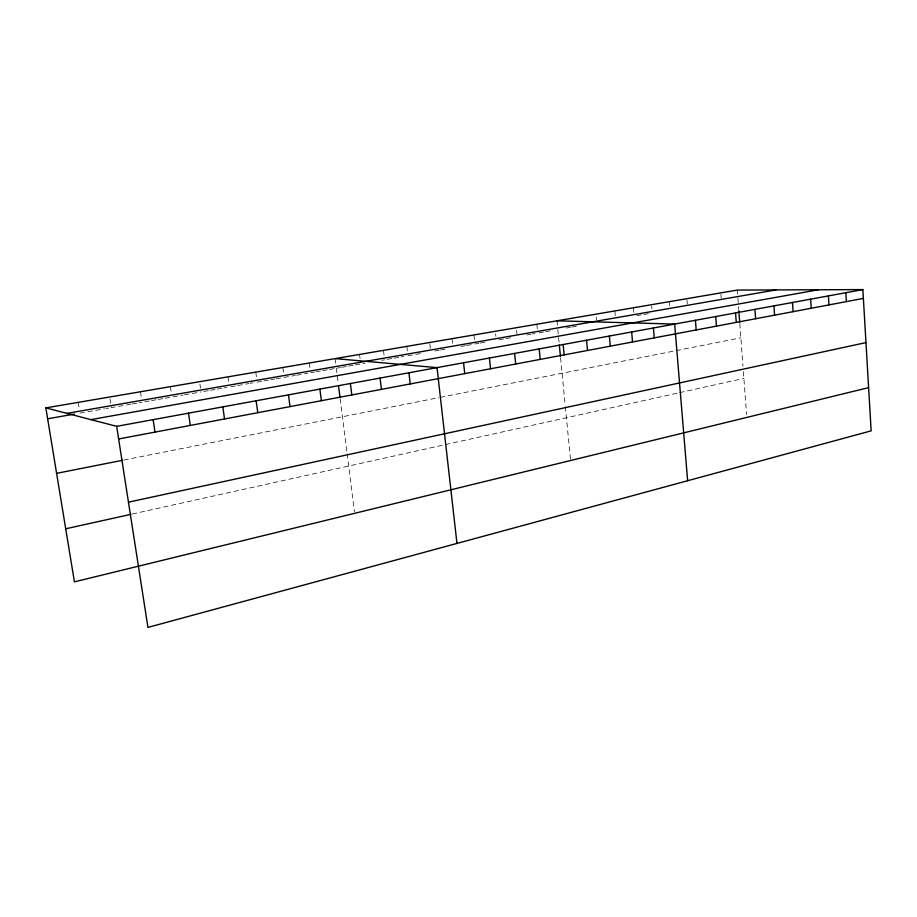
<?xml version="1.0" encoding="UTF-8"?>
<svg xmlns="http://www.w3.org/2000/svg" width="917" height="917" viewBox="0 0 917 917"><rect width="100%" height="100%" fill="white"/><g stroke="black" fill="none" stroke-linecap="round" stroke-linejoin="round"><path stroke-width="0.69" stroke-dasharray="4.58 3.44" d="M132.243 514.036L676.998 393.233M679.635 392.648L743.882 378.4M123.852 460.036L438.819 397.646M440.206 397.37L673.491 351.154M676.161 350.626L740.856 337.811M79.951 413.12L104.572 408.81M105.948 408.569L108.676 408.088M130.925 404.202L111.416 407.618L109.765 396.992M132.323 403.961L137.894 402.987M139.281 402.735L142.066 402.254M144.783 401.772L150.216 400.821M151.58 400.591L157.002 399.64M158.366 399.399L163.799 398.448M165.152 398.219L183.033 395.089M184.42 394.837L201.064 391.926M203.769 391.456L209.179 390.516M210.52 390.275L215.931 389.324M217.283 389.095L222.693 388.143M224.046 387.914L226.751 387.433M230.843 386.722L236.38 385.748M237.767 385.507L248.839 383.57M250.226 383.329L253 382.848M257.15 382.114L262.56 381.174M263.913 380.933L269.311 379.993M270.664 379.753L274.722 379.042M276.074 378.813L295.285 375.443M296.672 375.202L307.78 373.265M310.554 372.772L314.623 372.061M315.975 371.832L321.397 370.881M322.75 370.64L328.171 369.689M329.524 369.459L340.379 367.557M341.732 367.316L347.153 366.376M348.517 366.135L353.939 365.184M355.292 364.943L364.932 363.258M381.781 360.312L384.59 359.819M387.329 359.338L392.82 358.375M394.195 358.146L399.686 357.183M401.061 356.942L403.812 356.461M407.927 355.739L422.691 353.16M434.933 351.016L439.128 350.283M440.515 350.042L446.098 349.056M461.274 346.408L465.366 345.686M466.73 345.445L472.198 344.494M474.926 344.013L478.938 343.313M480.267 343.084L485.62 342.144M499.1 339.783L504.682 338.809M506.081 338.568L511.652 337.594M526.805 334.946L530.897 334.224M532.273 333.983L535.001 333.501M539.07 332.791L544.423 331.862M545.764 331.622L551.117 330.682M566.236 328.045L570.443 327.3M571.853 327.06L577.469 326.074M636.914 315.677L642.496 314.703M643.894 314.451L649.477 313.476M78.232 402.368L79.309 409.085M140.473 391.765L141.47 398.322M170.413 386.665L171.364 393.141M199.952 384.257L200.502 388.086M228.035 376.841L228.918 383.168M255.786 372.119L256.634 378.366M282.86 367.511L283.617 373.15M309.281 363.006L310.015 368.588M335.083 358.604L335.782 364.129M336.298 368.267L338.224 383.501M340.15 398.735L346.935 452.39M347.107 453.755L354.466 511.915M359.544 354.443L360.049 358.536M383.455 350.363L384.269 357.126M406.827 346.385L407.457 351.727M429.844 343.818L430.451 349.102M452.058 338.682L452.643 343.909M473.94 334.957L474.502 340.127M495.627 333.868L495.902 336.436M516.58 330.269L516.982 334.075M536.858 324.24L537.362 329.26M556.951 320.812L557.444 325.787M557.811 329.512L559.187 343.611M560.562 357.71L565.204 405.268M565.342 406.655L570.466 459.062M596.21 317.018L596.474 319.861M614.848 310.943L615.364 316.583M633.383 307.791L633.876 313.373M651.678 306.072L651.907 308.846M669.376 301.659L669.708 305.774M686.948 300.042L687.28 304.112M720.9 294.231L721.209 298.231M737.302 290.081L737.589 294.048M737.887 298.014L738.414 305.12M738.529 306.542L738.735 309.384M739.801 323.598L742.976 366.25M743.378 371.649L746.587 414.61"/><path stroke-width="1.38" d="M868.617 387.639L74.426 581.848L45.85 407.882L737.302 290.081L862.863 289.589L871.15 430.852L147.935 627.411L116.665 426.336L45.85 407.882M65.715 528.788L130.879 514.345M128.46 502.172L865.969 342.603M56.602 473.355L122.477 460.3M118.625 438.968L863.378 298.403M116.665 426.336L862.863 289.589M90.875 419.619L818.434 289.772M47.638 418.771L74.334 414.106M66.918 413.372L775.851 289.932M556.951 320.812L674.66 324.079L687.635 480.726M335.083 358.604L437.019 367.625L456.975 543.414M153.139 419.654L155.019 432.102M188.512 413.166L190.3 425.442M222.831 406.884L224.539 418.977M256.13 400.775L257.769 412.707M288.465 394.849L290.024 406.609M319.873 389.095L321.374 400.695M338.579 386.275L339.978 397.348M350.397 383.501L351.83 394.952M380.074 378.068L381.438 389.358M408.936 372.772L410.243 383.925M463.555 362.765L464.747 373.632M489.414 358.031L490.561 368.76M514.62 353.412L515.709 364.015M539.196 348.907L540.239 359.384M563.164 344.517L564.173 354.868M559.324 345.021L560.425 356.3M586.548 340.23L587.51 350.466M609.369 336.046L610.298 346.168M631.653 331.965L632.535 341.972M653.408 327.977L654.257 337.869M695.418 320.274L696.198 329.948M715.718 316.56L716.452 326.131M738.838 310.806L739.687 322.176M735.549 312.926L736.259 322.394M754.943 309.373L755.631 318.738M773.925 305.888L774.567 315.161M792.483 302.495L793.102 311.665M810.639 299.16L811.236 308.238M828.418 295.904L828.979 304.891M845.818 292.718L846.357 301.613"/></g></svg>
